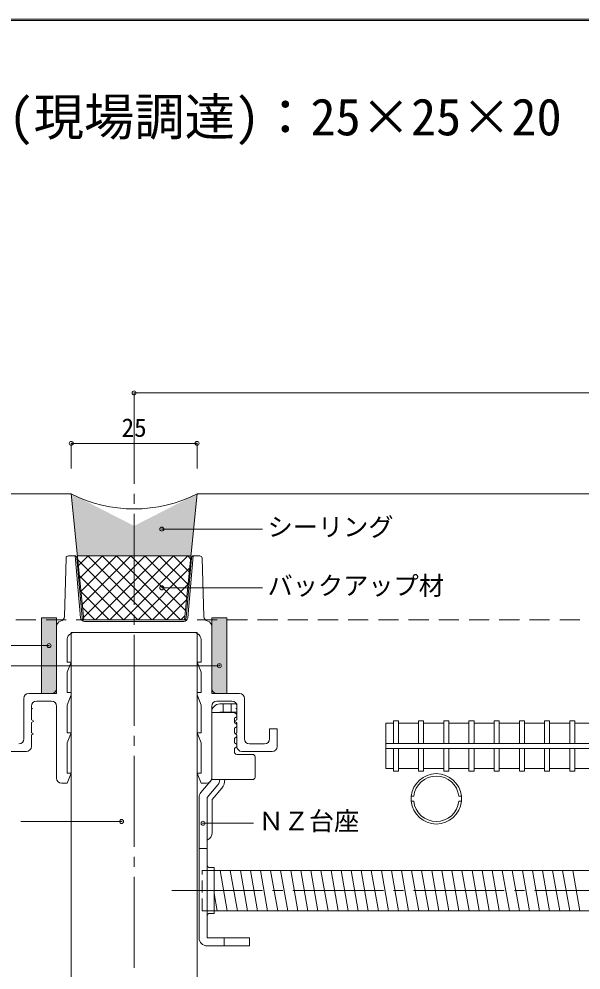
# Model space of a CAD drawing. Units: millimetres at full size, sheet at 1:2; details may follow other scales. Extents: x -891 to 891, y -194 to 194.
# Drawn here: x 517.6 to 629.2, y 5.5 to 194.2 of the extents above; entities that cross this region are included whole.
import ezdxf
from ezdxf.enums import TextEntityAlignment as Align

# ---------------------------------------------------------------- set-up
doc = ezdxf.new("R2010")
doc.units = ezdxf.units.MM
doc.header["$LTSCALE"] = 2
doc.header["$PDMODE"] = 32
doc.header["$PDSIZE"] = 0.8
for name, pattern in [('CHAIN2', [12, 9, -1, 1, -1]), ('DASHED1', [1.8, 1.2, -0.6]), ('DASHED2', [3, 2, -1])]:
    doc.linetypes.add(name, pattern=pattern)
doc.layers.add('0-0_', color=7, linetype='Continuous', lineweight=9)
doc.layers.add('1-0_', color=5, linetype='Continuous', lineweight=9)
doc.styles.add('ＭＳ ゴシック', font='')
doc.styles.get('ＭＳ ゴシック').set_extended_font_data('MS Gothic')

msp = doc.modelspace()

# ---------------------------------------------------------------- linework, layer by layer
at = {"layer": '0-0_'}
msp.add_line((330.56, 193.9), (890.56, 193.9), dxfattribs=at)
msp.add_lwpolyline([(890.84, 194.18), (330.28, 194.18), (330.28, -194.18)], dxfattribs=at)
at = {"layer": '1-0_', "color": 6, "linetype": 'CHAIN2'}
for p, q in [((540.51, 120), (540.51, -122)), ((548.01, 21.311), (769.01, 21.311))]:
    msp.add_line(p, q, dxfattribs=at)
at = {"layer": '1-0_', "color": 7}
for p, q in [((540.51, 120), (740.51, 120)), ((528.01, 110), (528.01, 105)), ((553.01, 110), (528.01, 110)), ((553.01, 110), (553.01, 105)), ((839.01, 100), (553.01, 100)), ((566.01, 93), (546.01, 93)), ((526.67, 75.672), (526.996, 87.214)), ((527.496, 87.7), (528.651, 87.7)), ((529.872, 75.431), (528.811, 87.674)), ((529.15, 87.243), (530.17, 75.457)), ((529.24, 87.7), (551.78, 87.7)), ((529.32, 86.897), (541.217, 75)), ((529.435, 85.752), (531.383, 87.7)), ((529.692, 83.181), (534.211, 87.7)), ((529.949, 80.609), (537.04, 87.7)), ((530.206, 78.038), (539.868, 87.7)), ((530.463, 75.467), (542.697, 87.7)), ((531.345, 87.7), (544.045, 75)), ((532.825, 75), (545.525, 87.7)), ((534.174, 87.7), (546.874, 75)), ((535.653, 75), (548.353, 87.7)), ((537.002, 87.7), (549.702, 75)), ((538.482, 75), (551.182, 87.7)), ((539.831, 87.7), (550.694, 76.837)), ((542.659, 87.7), (550.951, 79.408)), ((545.487, 87.7), (551.208, 81.979)), ((548.316, 87.7), (551.465, 84.551)), ((550.85, 75.457), (551.87, 87.243)), ((551.144, 87.7), (551.722, 87.122)), ((551.148, 75.431), (552.209, 87.674)), ((553.524, 87.7), (552.369, 87.7)), ((554.35, 75.672), (554.024, 87.214)), ((541.31, 75), (551.532, 85.222)), ((529.635, 83.754), (538.388, 75)), ((544.139, 75), (551.218, 82.079)), ((566.01, 81.35), (546.01, 81.35)), ((529.949, 80.611), (535.56, 75)), ((530.263, 77.468), (532.732, 75)), ((546.967, 75), (550.904, 78.937)), ((549.795, 75), (550.589, 75.794)), ((525.11, 73.753), (525.11, 61.399)), ((530.669, 75), (550.351, 75)), ((530.669, 74.7), (540.51, 74.7)), ((540.51, 74.7), (530.669, 74.7)), ((540.51, 74.7), (550.351, 74.7)), ((550.351, 74.7), (540.51, 74.7)), ((555.91, 73.753), (555.91, 61.399)), ((528.708, 72.5), (540.51, 72.5)), ((528.708, 72.5), (538.01, 72.5)), ((552.312, 72.5), (540.51, 72.5)), ((552.312, 72.5), (543.01, 72.5)), ((503.61, 69.899), (523.61, 69.899)), ((527.21, 70.932), (527.21, 66.599)), ((553.81, 70.932), (553.81, 66.599)), ((527.21, 66.599), (528.01, 66.599)), ((527.21, 64.599), (528.01, 66.599)), ((553.81, 66.599), (553.01, 66.599)), ((553.81, 64.599), (553.01, 66.599)), ((513.61, 65.899), (557.41, 65.899)), ((527.21, 60.599), (527.21, 64.599)), ((553.81, 60.599), (553.81, 64.599)), ((524.11, 60.399), (519.61, 60.399)), ((556.91, 60.399), (561.41, 60.399)), ((518.61, 59.399), (518.61, 51.399)), ((524.11, 58.899), (521.11, 58.899)), ((527.21, 58.099), (528.01, 60.099)), ((553.81, 58.099), (553.01, 60.099)), ((556.91, 58.899), (559.91, 58.899)), ((562.41, 59.399), (562.41, 51.399)), ((520.11, 57.899), (520.11, 57.499)), ((520.11, 57.499), (520.31, 57.399)), ((520.11, 57.299), (520.31, 57.399)), ((520.11, 57.299), (520.11, 55.149)), ((525.11, 57.899), (525.11, 43.599)), ((527.21, 52.599), (527.21, 58.099)), ((553.81, 52.599), (553.81, 58.099)), ((555.91, 57.899), (555.91, 43.599)), ((560.91, 57.499), (560.71, 57.399)), ((560.91, 57.299), (560.71, 57.399)), ((560.91, 57.899), (560.91, 57.499)), ((560.91, 57.299), (560.91, 55.149)), ((520.11, 55.149), (520.61, 54.899)), ((520.11, 54.649), (520.61, 54.899)), ((560.91, 55.149), (560.41, 54.899)), ((560.91, 54.649), (560.41, 54.899)), ((520.11, 54.649), (520.11, 52.599)), ((560.91, 54.649), (560.91, 52.599)), ((567.41, 53.399), (568.91, 53.399)), ((567.41, 51.399), (567.41, 53.399)), ((568.91, 49.899), (568.91, 53.399)), ((520.11, 52.599), (520.51, 52.399)), ((520.11, 52.199), (520.51, 52.399)), ((520.11, 49.899), (520.11, 52.199)), ((527.21, 52.599), (528.01, 52.599)), ((527.21, 50.599), (528.01, 52.599)), ((553.81, 52.599), (553.01, 52.599)), ((553.81, 50.599), (553.01, 52.599)), ((560.91, 52.599), (560.51, 52.399)), ((560.91, 52.199), (560.51, 52.399)), ((560.91, 49.899), (560.91, 52.199)), ((527.21, 44.599), (527.21, 50.599)), ((553.81, 44.599), (553.81, 50.599)), ((566.41, 50.399), (563.41, 50.399)), ((513.11, 48.899), (519.11, 48.899)), ((567.91, 48.899), (561.91, 48.899)), ((527.21, 44.599), (528.01, 44.599)), ((527.21, 42.599), (528.01, 44.599)), ((553.81, 44.599), (553.01, 44.599)), ((553.81, 42.599), (553.01, 44.599)), ((526.11, 42.599), (527.21, 42.599)), ((554.91, 42.599), (553.81, 42.599)), ((518.01, 35), (538.01, 35)), ((564.21, 34.648), (554.21, 34.648))]:
    msp.add_line(p, q, dxfattribs=at)
at = {"layer": '1-0_', "color": 7, "linetype": 'DASHED2'}
msp.add_line((839.01, 75), (382.11, 75), dxfattribs=at)
at = {"layer": '1-0_', "color": 4}
for p, q in [((553.01, 72.5), (528.01, 72.5)), ((528.01, 72.5), (528.01, -64.5)), ((553.01, -64.5), (553.01, 72.5)), ((590.51, 54.5), (591.998, 54.5)), ((590.51, 54.5), (590.51, 45.5)), ((592.998, 54.5), (596.998, 54.5)), ((597.998, 54.5), (601.998, 54.5)), ((602.998, 54.5), (606.998, 54.5)), ((607.997, 54.5), (611.998, 54.5)), ((612.998, 54.5), (616.998, 54.5)), ((617.998, 54.5), (621.998, 54.5)), ((622.997, 54.5), (626.998, 54.5)), ((627.998, 54.5), (631.998, 54.5)), ((590.51, 45.5), (591.998, 45.5)), ((592.998, 45.5), (596.998, 45.5)), ((597.998, 45.5), (601.998, 45.5)), ((602.998, 45.5), (606.998, 45.5)), ((607.997, 45.5), (611.998, 45.5)), ((612.998, 45.5), (616.998, 45.5)), ((617.998, 45.5), (621.998, 45.5)), ((622.997, 45.5), (626.998, 45.5)), ((627.998, 45.5), (631.998, 45.5)), ((556.41, 25.311), (735.01, 25.311)), ((556.41, 17.311), (735.01, 17.311))]:
    msp.add_line(p, q, dxfattribs=at)
at = {"layer": '1-0_', "color": 2}
for p, q in [((555.91, 56.711), (555.91, 43.311)), ((560.41, 56.611), (555.91, 56.611)), ((557.51, 56.711), (557.51, 56.611)), ((558.21, 56.711), (558.21, 58.311)), ((559.782, 58.311), (559.782, 56.711)), ((560.836, 56.313), (560.41, 56.611)), ((560.898, 57.899), (560.898, 57.499)), ((560.836, 55.789), (560.41, 55.491)), ((560.41, 55.491), (560.41, 54.608)), ((560.836, 54.31), (560.41, 54.608)), ((560.836, 53.786), (560.41, 53.488)), ((560.41, 53.488), (560.41, 52.608)), ((560.836, 52.31), (560.41, 52.608)), ((560.836, 51.786), (560.41, 51.488)), ((560.41, 51.488), (560.41, 50.608)), ((560.836, 50.31), (560.41, 50.608)), ((560.836, 49.786), (560.41, 49.488)), ((560.41, 49.488), (560.41, 48.811)), ((564.01, 48.311), (560.91, 48.311)), ((564.51, 47.811), (564.51, 43.811)), ((555.91, 43.311), (553.784, 40.778)), ((557.136, 42.283), (555.01, 39.749)), ((564.01, 43.311), (555.91, 43.311)), ((557.902, 41.64), (556.01, 39.385)), ((553.41, 39.749), (553.41, 11.911)), ((555.01, 39.749), (555.01, 11.911)), ((556.01, 39.385), (556.01, 32.794)), ((553.41, 29.648), (555.01, 29.648)), ((556.41, 25.861), (555.51, 25.861)), ((556.41, 25.861), (556.41, 16.761)), ((556.41, 16.761), (555.51, 16.761)), ((563.41, 11.911), (555.01, 11.911)), ((558.41, 11.911), (558.41, 10.311)), ((563.41, 11.911), (563.41, 10.311)), ((563.41, 10.311), (555.01, 10.311))]:
    msp.add_line(p, q, dxfattribs=at)
at = {"layer": '1-0_'}
for p, q in [((591.998, 55), (591.998, 50.5)), ((592.998, 55), (591.998, 55)), ((592.998, 55), (592.998, 50.5)), ((596.998, 55), (596.998, 50.5)), ((597.998, 55), (596.998, 55)), ((597.998, 55), (597.998, 50.5)), ((602.998, 55), (601.998, 55)), ((601.998, 55), (601.998, 50.5)), ((602.998, 55), (602.998, 50.5)), ((606.998, 55), (606.998, 50.5)), ((607.997, 55), (606.998, 55)), ((607.997, 55), (607.997, 50.5)), ((612.998, 55), (611.998, 55)), ((611.998, 55), (611.998, 50.5)), ((612.998, 55), (612.998, 50.5)), ((617.998, 55), (616.998, 55)), ((616.998, 55), (616.998, 50.5)), ((617.998, 55), (617.998, 50.5)), ((621.998, 55), (621.998, 50.5)), ((622.997, 55), (621.998, 55)), ((622.997, 55), (622.997, 50.5)), ((626.998, 55), (626.998, 50.5)), ((627.998, 55), (626.998, 55)), ((627.998, 55), (627.998, 50.5)), ((590.51, 50.5), (737.01, 50.5)), ((590.51, 49.5), (737.01, 49.5)), ((591.998, 45), (591.998, 49.5)), ((592.998, 45), (592.998, 49.5)), ((596.998, 45), (596.998, 49.5)), ((597.998, 45), (597.998, 49.5)), ((601.998, 45), (601.998, 49.5)), ((602.998, 45), (602.998, 49.5)), ((606.998, 45), (606.998, 49.5)), ((607.997, 45), (607.997, 49.5)), ((611.998, 45), (611.998, 49.5)), ((612.998, 45), (612.998, 49.5)), ((616.998, 45), (616.998, 49.5)), ((617.998, 45), (617.998, 49.5)), ((621.998, 45), (621.998, 49.5)), ((622.997, 45), (622.997, 49.5)), ((626.998, 45), (626.998, 49.5)), ((627.998, 45), (627.998, 49.5)), ((591.998, 45), (592.998, 45)), ((596.998, 45), (597.998, 45)), ((601.998, 45), (602.998, 45)), ((606.998, 45), (607.997, 45)), ((611.998, 45), (612.998, 45)), ((616.998, 45), (617.998, 45)), ((621.998, 45), (622.997, 45)), ((626.998, 45), (627.998, 45)), ((557.599, 25.311), (559.01, 17.311)), ((559.599, 25.311), (561.01, 17.311)), ((561.599, 25.311), (563.01, 17.311)), ((563.599, 25.311), (565.01, 17.311)), ((565.599, 25.311), (567.01, 17.311)), ((567.599, 25.311), (569.01, 17.311)), ((569.599, 25.311), (571.01, 17.311)), ((571.599, 25.311), (573.01, 17.311)), ((573.599, 25.311), (575.01, 17.311)), ((575.599, 25.311), (577.01, 17.311)), ((577.599, 25.311), (579.01, 17.311)), ((579.599, 25.311), (581.01, 17.311)), ((581.599, 25.311), (583.01, 17.311)), ((583.599, 25.311), (585.01, 17.311)), ((585.599, 25.311), (587.01, 17.311)), ((587.599, 25.311), (589.01, 17.311)), ((589.599, 25.311), (591.01, 17.311)), ((591.599, 25.311), (593.01, 17.311)), ((593.599, 25.311), (595.01, 17.311)), ((595.599, 25.311), (597.01, 17.311)), ((597.599, 25.311), (599.01, 17.311)), ((599.599, 25.311), (601.01, 17.311)), ((601.599, 25.311), (603.01, 17.311)), ((603.599, 25.311), (605.01, 17.311)), ((605.599, 25.311), (607.01, 17.311)), ((607.599, 25.311), (609.01, 17.311)), ((609.599, 25.311), (611.01, 17.311)), ((611.599, 25.311), (613.01, 17.311)), ((613.599, 25.311), (615.01, 17.311)), ((615.599, 25.311), (617.01, 17.311)), ((617.599, 25.311), (619.01, 17.311)), ((619.599, 25.311), (621.01, 17.311)), ((621.599, 25.311), (623.01, 17.311)), ((623.599, 25.311), (625.01, 17.311)), ((625.599, 25.311), (627.01, 17.311)), ((627.599, 25.311), (629.01, 17.311)), ((556.41, 20.714), (557.01, 17.311))]:
    msp.add_line(p, q, dxfattribs=at)
at = {"layer": '1-0_', "color": 3}
for p, q in [((595.533, 40), (596.038, 40)), ((605.487, 40), (604.982, 40)), ((595.533, 39), (596.038, 39)), ((605.487, 39), (604.982, 39))]:
    msp.add_line(p, q, dxfattribs=at)
at = {"layer": '1-0_', "color": 4, "linetype": 'DASHED1'}
for p, q in [((554.01, 25.311), (556.41, 25.311)), ((554.01, 17.311), (554.01, 25.311)), ((556.41, 17.311), (554.01, 17.311))]:
    msp.add_line(p, q, dxfattribs=at)
at = {"layer": '1-0_', "color": 7}
for points in [[(530.51, 75), (528.01, 100), (382.11, 100)], [(553.01, 100), (550.51, 75), (530.51, 75)], [(527.21, 60.599), (528.01, 60.599), (528.01, 60.099)], [(553.81, 60.599), (553.01, 60.599), (553.01, 60.099)]]:
    msp.add_lwpolyline(points, dxfattribs=at)
at = {"layer": '1-0_', "color": 2}
for points in [[(525.11, 60.399), (522.11, 60.399), (522.11, 75.399), (525.11, 75.399)], [(558.91, 60.399), (555.91, 60.399), (555.91, 75.399), (558.91, 75.399)]]:
    msp.add_lwpolyline(points, close=True, dxfattribs=at)
msp.add_lwpolyline([(557.51, 58.311), (560.898, 58.311), (560.898, 56.711), (557.51, 56.711)], dxfattribs=at)
at = {"layer": '1-0_', "color": 7}
for centre, radius, start, end in [((540.51, 124.542), 27.542, 243.00853, 296.99147), ((527.496, 87.2), 0.5, 90, 178.38324), ((528.651, 87.2), 0.5, 4.95027, 90), ((552.369, 87.2), 0.5, 90, 175.04973), ((553.524, 87.2), 0.5, 1.61676, 90), ((525.671, 75.7), 1, 281.87557, 358.38324), ((530.669, 75.5), 0.5, 184.95027, 270), ((550.351, 75.5), 0.5, 270, 355.04973), ((555.349, 75.7), 1, 181.61676, 258.12443), ((526.132, 73.731), 1.022, 104.48315, 179.21545), ((530.669, 75.5), 0.8, 184.95027, 270), ((550.351, 75.5), 0.8, 270, 355.04973), ((554.888, 73.731), 1.022, 0.78455, 75.51685), ((528.708, 71), 1.5, 90, 182.60176), ((552.312, 71), 1.5, 357.39824, 90), ((519.61, 59.399), 1, 90, 180), ((524.11, 61.399), 1, 270, 360), ((556.91, 61.399), 1, 180, 270), ((561.41, 59.399), 1, 0, 90), ((521.11, 57.899), 1, 90, 180), ((524.11, 57.899), 1, 360, 90), ((556.91, 57.899), 1, 90, 180), ((559.91, 57.899), 1, 0, 90), ((517.61, 51.399), 1, 270, 360), ((563.41, 51.399), 1, 180, 270), ((566.41, 51.399), 1, 270, 0), ((519.11, 49.899), 1, 270, 360), ((561.91, 49.899), 1, 180, 270), ((567.91, 49.899), 1, 270, 0), ((526.11, 43.599), 1, 180, 270), ((554.91, 43.599), 1, 270, 0)]:
    msp.add_arc(centre, radius, start, end, dxfattribs=at)
at = {"layer": '1-0_', "color": 2}
for centre, radius, start, end in [((557.51, 56.711), 1.6, 90, 180), ((560.41, 56.051), 0.5, 328.40466, 31.59534), ((560.41, 54.048), 0.5, 328.40466, 31.59534), ((560.41, 52.048), 0.5, 328.40466, 31.59534), ((560.41, 50.048), 0.5, 328.40466, 31.59534), ((560.91, 48.811), 0.5, 180, 270), ((564.01, 47.811), 0.5, 0, 90), ((564.01, 43.811), 0.5, 270, 0), ((555.91, 43.311), 1.6, 320, 0), ((555.91, 43.311), 2.6, 320, 0), ((555.01, 39.749), 1.6, 140, 180), ((554.41, 32.794), 1.6, 292.02431, 0), ((555.51, 26.361), 0.5, 180, 270), ((555.51, 16.261), 0.5, 90, 180), ((555.01, 11.911), 1.6, 180, 270)]:
    msp.add_arc(centre, radius, start, end, dxfattribs=at)
at = {"layer": '1-0_', "color": 4}
for start, end in [(5.7392, 174.26079), (185.7392, 354.26079)]:
    msp.add_arc((600.51, 39.5), 5, start, end, dxfattribs=at)
at = {"layer": '1-0_', "color": 3}
for centre, radius, start, end in [((600.51, 39.5), 4.5, 6.37939, 173.62061), ((601.01, 39.5), 5.5, 174.78407, 185.21593), ((600.01, 39.5), 5.5, 354.78407, 5.21593), ((600.51, 39.5), 4.5, 186.37939, 353.62062)]:
    msp.add_arc(centre, radius, start, end, dxfattribs=at)
at = {"layer": '1-0_', "color": 7}
for p in [(540.51, 120), (528.01, 110), (553.01, 110)]:
    msp.add_point(p, dxfattribs=at)
at = {"layer": '1-0_', "color": 2}
for p in [(546.01, 93), (546.01, 81.35), (523.61, 69.899), (557.41, 65.899), (538.01, 35), (554.21, 34.648)]:
    msp.add_point(p, dxfattribs=at)
at = {"layer": '1-0_', "color": 9}
for points in [[(528.01, 100), (529.24, 87.7), (551.78, 87.7)], [(551.78, 87.7), (540.51, 93.633), (528.01, 100)], [(551.78, 87.7), (553.01, 100), (540.51, 93.633)]]:
    msp.add_solid(points, dxfattribs=at)
at = {"layer": '1-0_', "color": 8}
for points in [[(525.11, 75.399), (522.11, 75.399), (525.11, 60.399), (522.11, 60.399)], [(558.91, 75.399), (555.91, 75.399), (558.91, 60.399), (555.91, 60.399)]]:
    msp.add_solid(points, dxfattribs=at)

# ---------------------------------------------------------------- texts
at = {"layer": '0-0_', "style": 'ＭＳ ゴシック'}
msp.add_text('推奨木製目地棒(現場調達)：25×25×20', height=7.331, dxfattribs=at).set_placement((445.56, 168.9), align=Align.BOTTOM_LEFT)
at = {"layer": '1-0_', "color": 7, "style": 'ＭＳ ゴシック'}
for s, p in [('25', (538.01, 110.2)), ('シーリング', (567.01, 90.5)), ('バックアップ材', (567.01, 78.85)), ('ＮＺ台座', (565.21, 32.148))]:
    msp.add_text(s, height=3.666, dxfattribs=at).set_placement(p, align=Align.BOTTOM_LEFT)

doc.saveas('drawing.dxf')
